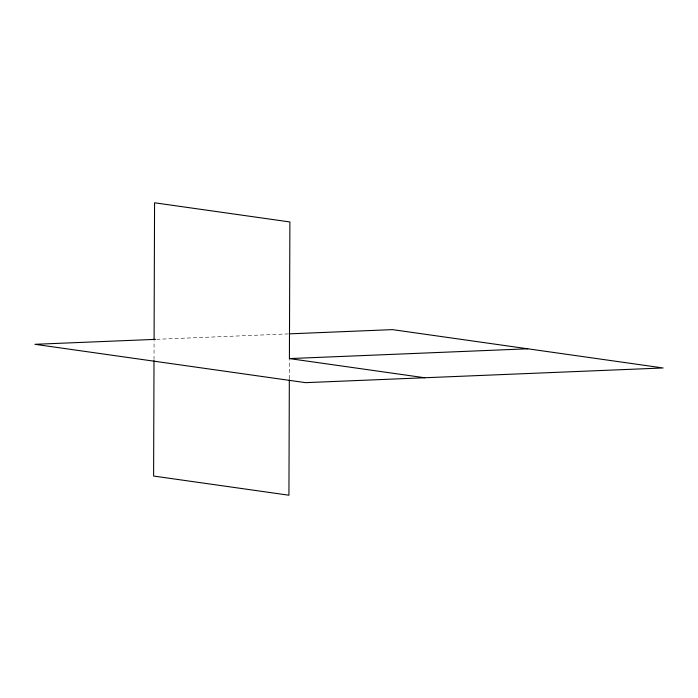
<?xml version="1.0" encoding="UTF-8"?>
<svg xmlns="http://www.w3.org/2000/svg" width="698" height="698" viewBox="0 0 698 698"><rect width="100%" height="100%" fill="white"/><g stroke="black" fill="none" stroke-linecap="round" stroke-linejoin="round"><path stroke-width="0.52" stroke-dasharray="3.49 2.62" d="M154.014 359.557L154.075 341.043M289.338 378.726L289.4 360.22M156.622 339.307L288.117 333.906"/><path stroke-width="1.05" d="M154.005 360.639L153.604 476.045L288.928 495.214L289.338 379.817M154.084 339.961L154.563 202.786L289.888 221.955L289.408 359.13M155.532 339.359L34.9 344.306L305.55 382.652L663.1 367.968L392.451 329.622L289.208 333.862M527.775 348.799L289.408 358.589L424.733 377.758"/></g></svg>
